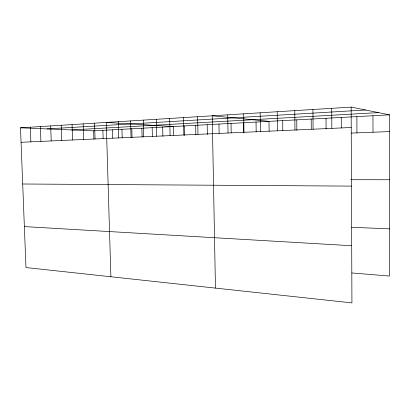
<?xml version="1.0" encoding="UTF-8"?>
<svg xmlns="http://www.w3.org/2000/svg" width="410" height="410" viewBox="0 0 410 410"><rect width="100%" height="100%" fill="white"/><g stroke="black" fill="none" stroke-linecap="round" stroke-linejoin="round"><path stroke-width="0.61" d="M351.144 107.102L351.934 302.898L25.968 267.556L20.5 127.817L351.144 107.102L389.5 114.836L389.495 276.053L351.877 272.957M47.017 128.909L365.525 110.003M71.765 129.929L378.456 112.612M20.5 127.817L93.629 130.836L389.5 114.836M21.069 142.29L351.226 127.495M351.319 133.096L389.5 131.574M350.883 179.713L389.5 179.744M22.699 183.998L351.462 186.109M351.698 227.268L389.5 228.867M24.364 226.586L351.703 245.739M40.37 126.572L40.918 141.404M30.314 127.202L30.873 141.85M50.671 125.926L51.209 140.943M72.057 124.584L72.575 139.984M61.233 125.265L61.761 140.466M83.163 123.892L83.671 139.487M102.874 130.334L103.125 138.565M94.561 123.174L95.053 138.975M93.629 130.836L93.885 138.98M118.264 121.693L118.731 137.914M112.314 129.821L112.56 138.144M110.89 276.76L106.257 122.441L173.425 126.521L173.62 135.213M131.805 128.771L132.046 137.483M130.595 120.919L131.046 137.36M121.954 129.304L122.2 137.924M143.269 120.125L143.705 136.797M141.87 128.227L142.101 137.037M162.673 127.1L162.893 136.315M156.292 119.31L156.712 136.212M152.156 127.669L152.382 136.576M169.684 118.469L170.083 135.613M197.635 116.722L197.994 134.362M195.667 125.316L195.862 134.849M184.418 125.926L184.623 135.346M183.46 117.608L183.839 134.998M215.46 288.097L212.226 115.804L269.001 121.35L269.129 131.369M207.178 124.696L207.368 134.536M227.719 114.836L228.027 133.014M218.96 124.056L219.13 133.393M243.694 113.836L243.981 132.302M243.376 122.739L243.535 132.932M231.025 123.405L231.184 132.85M260.176 112.801L260.432 131.564M256.035 122.052L256.173 131.943M277.196 111.735L277.421 130.805M282.705 120.612L282.818 130.754M296.763 119.853L296.866 130.334M294.769 110.633L294.964 130.016M312.933 109.496L313.091 129.206M311.195 119.069L311.277 129.068M331.716 108.322L331.839 128.366M326.017 118.27L326.088 129.037M341.238 117.444L341.294 127.94M356.885 116.599L356.941 132.871M372.962 115.733L372.992 132.23"/></g></svg>
